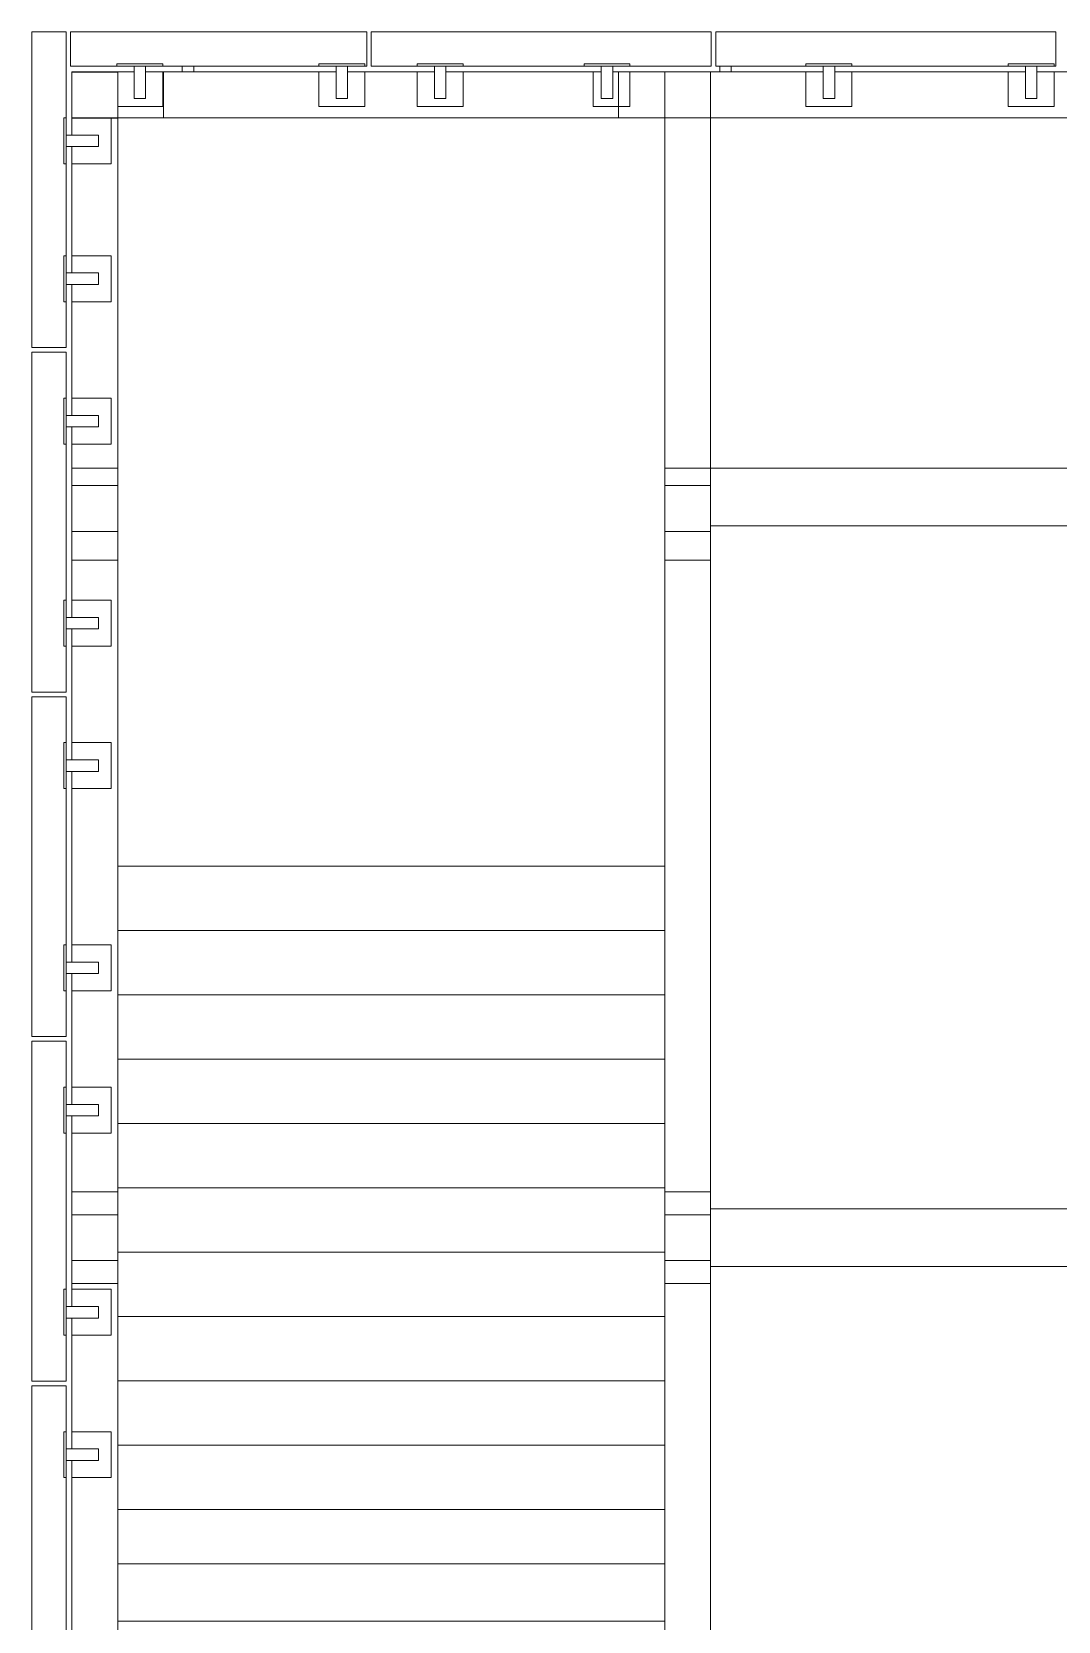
# Model space of a CAD drawing. Header units: millimetres. Extents: x -220592 to 404889, y -217665 to 38245.
# Drawn here: x 27616 to 32084, y -22286 to -15366 of the extents above; entities that cross this region are included whole.
import ezdxf

# ---------------------------------------------------------------- set-up
doc = ezdxf.new("R2010")
doc.units = ezdxf.units.MM
doc.linetypes.add('XKITLINE00', pattern=[0])
doc.layers.add('000 - 0_HIDE_OBJ_FRAMING_DEF_SUB_1', color=7, linetype='Continuous')

# ---------------------------------------------------------------- blocks, each defined once
blk = doc.blocks.new('*A13372')
at = {"layer": '000 - 0_HIDE_OBJ_FRAMING_DEF_SUB_1', "color": 7, "linetype": 'XKITLINE00', "lineweight": 0}
for p, q in [((-130.14339, 357.940797), (-130.14339, 359.440797)), ((-130.14339, 359.440797), (-129.39339, 359.440797)), ((-128.89339, 359.440797), (-128.14339, 359.440797)), ((-128.14339, 359.440797), (-128.14339, 357.940797)), ((-128.14339, 357.940797), (-130.14339, 357.940797))]:
    blk.add_line(p, q, dxfattribs=at)
blk = doc.blocks.new('*A13373')
at = {"layer": '000 - 0_HIDE_OBJ_FRAMING_DEF_SUB_1', "color": 7, "linetype": 'XKITLINE00', "lineweight": 0}
for p, q in [((-138.19339, 358.29082), (-138.19339, 359.690805)), ((-137.69339, 358.29082), (-137.69339, 359.690805)), ((-138.19339, 358.29082), (-137.69339, 358.29082))]:
    blk.add_line(p, q, dxfattribs=at)
blk = doc.blocks.new('*A13374')
at = {"layer": '000 - 0_HIDE_OBJ_FRAMING_DEF_SUB_1', "color": 7, "linetype": 'XKITLINE00', "lineweight": 0}
for p, q in [((-129.39339, 358.29082), (-129.39339, 359.690805)), ((-128.89339, 358.29082), (-128.89339, 359.690805)), ((-129.39339, 358.29082), (-128.89339, 358.29082))]:
    blk.add_line(p, q, dxfattribs=at)
blk = doc.blocks.new('*A13381')
at = {"layer": '000 - 0_HIDE_OBJ_FRAMING_DEF_SUB_1', "color": 7, "linetype": 'XKITLINE00', "lineweight": 0}
for p, q in [((-136.94339, 359.79082), (-138.94339, 359.79082)), ((-138.94339, 359.79082), (-138.94339, 359.69082)), ((-138.94339, 359.69082), (-136.94339, 359.69082)), ((-136.94339, 359.69082), (-136.94339, 359.79082))]:
    blk.add_line(p, q, dxfattribs=at)
blk = doc.blocks.new('*A13382')
at = {"layer": '000 - 0_HIDE_OBJ_FRAMING_DEF_SUB_1', "color": 7, "linetype": 'XKITLINE00', "lineweight": 0}
for p, q in [((-128.14339, 359.79082), (-130.14339, 359.79082)), ((-130.14339, 359.79082), (-130.14339, 359.69082)), ((-130.14339, 359.69082), (-128.14339, 359.69082)), ((-128.14339, 359.69082), (-128.14339, 359.79082))]:
    blk.add_line(p, q, dxfattribs=at)
blk = doc.blocks.new('*A13415')
at = {"layer": '000 - 0_HIDE_OBJ_FRAMING_DEF_SUB_1', "color": 7, "linetype": 'XKITLINE00', "lineweight": 0}
for p, q in [((-168.893349, 341.438491), (-170.893349, 341.438491)), ((-170.893349, 341.438491), (-170.893349, 339.438491)), ((-168.893349, 339.438491), (-168.893349, 341.438491)), ((-170.893349, 339.438491), (-168.893349, 339.438491))]:
    blk.add_line(p, q, dxfattribs=at)
blk = doc.blocks.new('*A13416')
at = {"layer": '000 - 0_HIDE_OBJ_FRAMING_DEF_SUB_1', "color": 7, "linetype": 'XKITLINE00', "lineweight": 0}
for p, q in [((-168.893349, 359.438491), (-170.893349, 359.438491)), ((-170.893349, 359.438491), (-170.893349, 357.438491)), ((-168.893349, 357.438491), (-168.893349, 359.438491)), ((-170.893349, 357.438491), (-168.893349, 357.438491))]:
    blk.add_line(p, q, dxfattribs=at)
blk = doc.blocks.new('*A13417')
at = {"layer": '000 - 0_HIDE_OBJ_FRAMING_DEF_SUB_1', "color": 7, "linetype": 'XKITLINE00', "lineweight": 0}
for p, q in [((-143.093349, 359.440805), (-145.093349, 359.440805)), ((-145.093349, 359.440805), (-145.093349, 357.440805)), ((-143.093349, 357.440805), (-143.093349, 359.440805)), ((-145.093349, 357.440805), (-143.093349, 357.440805))]:
    blk.add_line(p, q, dxfattribs=at)
blk = doc.blocks.new('*A13418')
at = {"layer": '000 - 0_HIDE_OBJ_FRAMING_DEF_SUB_1', "color": 7, "linetype": 'XKITLINE00', "lineweight": 0}
for p, q in [((-166.903349, 359.440805), (-159.39339, 359.440805)), ((-166.903349, 357.440805), (-166.903349, 359.440805)), ((-158.89339, 359.440805), (-155.11339, 359.440805)), ((-154.61339, 359.440805), (-147.85339, 359.440805)), ((-147.35339, 359.440805), (-145.093349, 359.440805)), ((-143.093349, 359.440805), (-138.19339, 359.440805)), ((-137.69339, 359.440805), (-129.39339, 359.440805)), ((-128.89339, 359.440805), (-123.19339, 359.440805)), ((-122.69339, 359.440805), (-114.39339, 359.440805)), ((-113.89339, 359.440805), (-108.19339, 359.440805)), ((-107.69339, 359.440805), (-99.39339, 359.440805)), ((-98.89339, 359.440805), (-95.11339, 359.440805)), ((-94.61339, 359.440805), (-88.39339, 359.440805)), ((-87.89339, 359.440805), (-87.063349, 359.440805)), ((-166.903349, 357.440805), (-145.093349, 357.440805)), ((-143.093349, 357.440805), (-87.063349, 357.440805))]:
    blk.add_line(p, q, dxfattribs=at)
blk = doc.blocks.new('*A13422')
at = {"layer": '000 - 0_HIDE_OBJ_FRAMING_DEF_SUB_1', "color": 7, "linetype": 'XKITLINE00', "lineweight": 0}
for p, q in [((-128.06339, 361.190805), (-142.86339, 361.190805)), ((-142.86339, 361.190805), (-142.86339, 359.690805)), ((-128.06339, 359.690805), (-128.06339, 361.190805)), ((-142.86339, 359.690805), (-138.94339, 359.690805)), ((-136.94339, 359.690805), (-130.14339, 359.690805)), ((-128.14339, 359.690805), (-128.06339, 359.690805))]:
    blk.add_line(p, q, dxfattribs=at)
blk = doc.blocks.new('*A13423')
at = {"layer": '000 - 0_HIDE_OBJ_FRAMING_DEF_SUB_1', "color": 7, "linetype": 'XKITLINE00', "lineweight": 0}
for p, q in [((-168.892852, 294.490805), (-168.892852, 324.858462)), ((-168.892852, 324.858462), (-145.092852, 324.858462)), ((-168.892852, 322.058462), (-145.092852, 322.058462)), ((-168.892852, 319.258462), (-145.092852, 319.258462)), ((-168.892852, 316.458462), (-145.092852, 316.458462)), ((-168.892852, 313.658462), (-145.092852, 313.658462)), ((-168.892852, 310.858462), (-145.092852, 310.858462)), ((-168.892852, 308.058462), (-145.093349, 308.058462)), ((-168.892852, 305.258462), (-145.092852, 305.258462)), ((-168.892852, 302.458462), (-145.092852, 302.458462)), ((-168.892852, 299.658462), (-145.092852, 299.658462)), ((-168.892852, 296.858462), (-145.092852, 296.858462)), ((-145.092852, 294.490805), (-145.092852, 296.858462)), ((-168.892852, 294.490805), (-145.092852, 294.490805))]:
    blk.add_line(p, q, dxfattribs=at)
blk = doc.blocks.new('*A13424')
at = {"layer": '000 - 0_HIDE_OBJ_FRAMING_DEF_SUB_1', "color": 7, "linetype": 'XKITLINE00', "lineweight": 0}
for p, q in [((-145.092849, 341.440805), (-145.092849, 342.190862)), ((-143.092849, 342.190862), (-145.092849, 342.190862)), ((-143.092849, 338.190862), (-143.092849, 342.190862)), ((-145.092849, 338.190862), (-145.092849, 339.440805)), ((-145.092849, 338.190862), (-143.092849, 338.190862))]:
    blk.add_line(p, q, dxfattribs=at)
blk = doc.blocks.new('*A13425')
at = {"layer": '000 - 0_HIDE_OBJ_FRAMING_DEF_SUB_1', "color": 7, "linetype": 'XKITLINE00', "lineweight": 0}
for p, q in [((-143.093155, 342.188392), (-87.063349, 342.188392)), ((-143.093155, 339.688392), (-143.093155, 342.188392)), ((-85.563349, 339.688392), (-85.563349, 340.190805)), ((-85.563349, 339.688392), (-143.093155, 339.688392))]:
    blk.add_line(p, q, dxfattribs=at)
blk = doc.blocks.new('*A13426')
at = {"layer": '000 - 0_HIDE_OBJ_FRAMING_DEF_SUB_1', "color": 7, "linetype": 'XKITLINE00', "lineweight": 0}
for p, q in [((-170.903349, 357.434288), (-168.903349, 357.434288)), ((-170.903349, 356.690764), (-170.903349, 357.434288)), ((-168.903349, 341.438491), (-168.903349, 357.434288)), ((-170.903349, 350.690764), (-170.903349, 356.190764)), ((-170.903349, 344.490764), (-170.903349, 350.190764)), ((-170.903349, 335.690764), (-170.903349, 343.990764)), ((-168.903349, 310.690805), (-168.903349, 339.438491)), ((-170.903349, 329.490764), (-170.903349, 335.190764)), ((-170.903349, 320.690764), (-170.903349, 328.990764)), ((-170.903349, 314.490764), (-170.903349, 320.190764)), ((-170.903349, 310.690805), (-170.903349, 313.990764)), ((-170.903349, 310.690805), (-168.903349, 310.690805))]:
    blk.add_line(p, q, dxfattribs=at)
blk = doc.blocks.new('*A13427')
at = {"layer": '000 - 0_HIDE_OBJ_FRAMING_DEF_SUB_1', "color": 7, "linetype": 'XKITLINE00', "lineweight": 0}
for p, q in [((-143.093349, 341.440805), (-145.093349, 341.440805)), ((-145.093349, 341.440805), (-145.093349, 339.440805)), ((-143.093349, 339.440805), (-143.093349, 341.440805)), ((-145.093349, 339.440805), (-143.093349, 339.440805))]:
    blk.add_line(p, q, dxfattribs=at)
blk = doc.blocks.new('*A13428')
at = {"layer": '000 - 0_HIDE_OBJ_FRAMING_DEF_SUB_1', "color": 7, "linetype": 'XKITLINE00', "lineweight": 0}
for p, q in [((-169.743364, 320.690764), (-171.143349, 320.690764)), ((-169.743364, 320.190764), (-169.743364, 320.690764)), ((-171.143349, 320.190764), (-169.743364, 320.190764))]:
    blk.add_line(p, q, dxfattribs=at)
blk = doc.blocks.new('*A13429')
at = {"layer": '000 - 0_HIDE_OBJ_FRAMING_DEF_SUB_1', "color": 7, "linetype": 'XKITLINE00', "lineweight": 0}
for p, q in [((-169.743364, 329.490764), (-171.143349, 329.490764)), ((-169.743364, 328.990764), (-169.743364, 329.490764)), ((-171.143349, 328.990764), (-169.743364, 328.990764))]:
    blk.add_line(p, q, dxfattribs=at)
blk = doc.blocks.new('*A13430')
at = {"layer": '000 - 0_HIDE_OBJ_FRAMING_DEF_SUB_1', "color": 7, "linetype": 'XKITLINE00', "lineweight": 0}
for p, q in [((-169.743364, 314.490764), (-171.143349, 314.490764)), ((-169.743364, 313.990764), (-169.743364, 314.490764)), ((-171.143349, 313.990764), (-169.743364, 313.990764))]:
    blk.add_line(p, q, dxfattribs=at)
blk = doc.blocks.new('*A13431')
at = {"layer": '000 - 0_HIDE_OBJ_FRAMING_DEF_SUB_1', "color": 7, "linetype": 'XKITLINE00', "lineweight": 0}
for p, q in [((-170.893341, 315.240764), (-169.193341, 315.240764)), ((-170.893341, 314.490764), (-170.893341, 315.240764)), ((-169.193341, 315.240764), (-169.193341, 313.240764)), ((-170.893341, 313.240764), (-170.893341, 313.990764)), ((-169.193341, 313.240764), (-170.893341, 313.240764))]:
    blk.add_line(p, q, dxfattribs=at)
blk = doc.blocks.new('*A13432')
at = {"layer": '000 - 0_HIDE_OBJ_FRAMING_DEF_SUB_1', "color": 7, "linetype": 'XKITLINE00', "lineweight": 0}
for p, q in [((-170.893341, 330.240764), (-169.193341, 330.240764)), ((-170.893341, 329.490764), (-170.893341, 330.240764)), ((-169.193341, 330.240764), (-169.193341, 328.240764)), ((-170.893341, 328.240764), (-170.893341, 328.990764)), ((-169.193341, 328.240764), (-170.893341, 328.240764))]:
    blk.add_line(p, q, dxfattribs=at)
blk = doc.blocks.new('*A13433')
at = {"layer": '000 - 0_HIDE_OBJ_FRAMING_DEF_SUB_1', "color": 7, "linetype": 'XKITLINE00', "lineweight": 0}
for p, q in [((-170.893341, 321.440764), (-169.193341, 321.440764)), ((-170.893341, 320.690764), (-170.893341, 321.440764)), ((-169.193341, 321.440764), (-169.193341, 319.440764)), ((-170.893341, 319.440764), (-170.893341, 320.190764)), ((-169.193341, 319.440764), (-170.893341, 319.440764))]:
    blk.add_line(p, q, dxfattribs=at)
blk = doc.blocks.new('*A13434')
at = {"layer": '000 - 0_HIDE_OBJ_FRAMING_DEF_SUB_1', "color": 7, "linetype": 'XKITLINE00', "lineweight": 0}
for p, q in [((-169.743364, 344.490764), (-171.143349, 344.490764)), ((-171.143349, 343.990764), (-169.743364, 343.990764)), ((-169.743364, 343.990764), (-169.743364, 344.490764))]:
    blk.add_line(p, q, dxfattribs=at)
blk = doc.blocks.new('*A13435')
at = {"layer": '000 - 0_HIDE_OBJ_FRAMING_DEF_SUB_1', "color": 7, "linetype": 'XKITLINE00', "lineweight": 0}
for p, q in [((-169.743364, 335.690764), (-171.143349, 335.690764)), ((-169.743364, 335.190764), (-169.743364, 335.690764)), ((-171.143349, 335.190764), (-169.743364, 335.190764))]:
    blk.add_line(p, q, dxfattribs=at)
blk = doc.blocks.new('*A13436')
at = {"layer": '000 - 0_HIDE_OBJ_FRAMING_DEF_SUB_1', "color": 7, "linetype": 'XKITLINE00', "lineweight": 0}
for p, q in [((-169.743364, 350.690764), (-171.143349, 350.690764)), ((-171.143349, 350.190764), (-169.743364, 350.190764)), ((-169.743364, 350.190764), (-169.743364, 350.690764))]:
    blk.add_line(p, q, dxfattribs=at)
blk = doc.blocks.new('*A13437')
at = {"layer": '000 - 0_HIDE_OBJ_FRAMING_DEF_SUB_1', "color": 7, "linetype": 'XKITLINE00', "lineweight": 0}
for p, q in [((-170.893341, 345.240764), (-169.193341, 345.240764)), ((-170.893341, 344.490764), (-170.893341, 345.240764)), ((-169.193341, 345.240764), (-169.193341, 343.240764)), ((-170.893341, 343.240764), (-170.893341, 343.990764)), ((-169.193341, 343.240764), (-170.893341, 343.240764))]:
    blk.add_line(p, q, dxfattribs=at)
blk = doc.blocks.new('*A13438')
at = {"layer": '000 - 0_HIDE_OBJ_FRAMING_DEF_SUB_1', "color": 7, "linetype": 'XKITLINE00', "lineweight": 0}
for p, q in [((-170.893341, 336.440764), (-169.193341, 336.440764)), ((-170.893341, 335.690764), (-170.893341, 336.440764)), ((-169.193341, 336.440764), (-169.193341, 334.440764)), ((-170.893341, 334.440764), (-170.893341, 335.190764)), ((-169.193341, 334.440764), (-170.893341, 334.440764))]:
    blk.add_line(p, q, dxfattribs=at)
blk = doc.blocks.new('*A13439')
at = {"layer": '000 - 0_HIDE_OBJ_FRAMING_DEF_SUB_1', "color": 7, "linetype": 'XKITLINE00', "lineweight": 0}
for p, q in [((-170.893341, 351.440764), (-169.193341, 351.440764)), ((-170.893341, 350.690764), (-170.893341, 351.440764)), ((-169.193341, 351.440764), (-169.193341, 349.440764)), ((-170.893341, 349.440764), (-170.893341, 350.190764)), ((-169.193341, 349.440764), (-170.893341, 349.440764))]:
    blk.add_line(p, q, dxfattribs=at)
blk = doc.blocks.new('*A13440')
at = {"layer": '000 - 0_HIDE_OBJ_FRAMING_DEF_SUB_1', "color": 7, "linetype": 'XKITLINE00', "lineweight": 0}
for p, q in [((-143.092849, 357.438392), (-145.092849, 357.438392)), ((-145.092849, 357.438392), (-145.092849, 342.188392)), ((-143.092849, 357.438392), (-143.092849, 342.188392)), ((-143.092849, 342.188392), (-145.092849, 342.188392))]:
    blk.add_line(p, q, dxfattribs=at)
blk = doc.blocks.new('*A13441')
at = {"layer": '000 - 0_HIDE_OBJ_FRAMING_DEF_SUB_1', "color": 7, "linetype": 'XKITLINE00', "lineweight": 0}
for p, q in [((-171.243364, 315.240764), (-171.243364, 313.240764)), ((-171.143364, 315.240764), (-171.243364, 315.240764)), ((-171.143364, 313.240764), (-171.143364, 315.240764)), ((-171.243364, 313.240764), (-171.143364, 313.240764))]:
    blk.add_line(p, q, dxfattribs=at)
blk = doc.blocks.new('*A13442')
at = {"layer": '000 - 0_HIDE_OBJ_FRAMING_DEF_SUB_1', "color": 7, "linetype": 'XKITLINE00', "lineweight": 0}
for p, q in [((-171.243364, 330.240764), (-171.243364, 328.240764)), ((-171.143364, 330.240764), (-171.243364, 330.240764)), ((-171.143364, 328.240764), (-171.143364, 330.240764)), ((-171.243364, 328.240764), (-171.143364, 328.240764))]:
    blk.add_line(p, q, dxfattribs=at)
blk = doc.blocks.new('*A13443')
at = {"layer": '000 - 0_HIDE_OBJ_FRAMING_DEF_SUB_1', "color": 7, "linetype": 'XKITLINE00', "lineweight": 0}
for p, q in [((-171.243364, 321.440764), (-171.243364, 319.440764)), ((-171.143364, 321.440764), (-171.243364, 321.440764)), ((-171.143364, 319.440764), (-171.143364, 321.440764)), ((-171.243364, 319.440764), (-171.143364, 319.440764))]:
    blk.add_line(p, q, dxfattribs=at)
blk = doc.blocks.new('*A13444')
at = {"layer": '000 - 0_HIDE_OBJ_FRAMING_DEF_SUB_1', "color": 7, "linetype": 'XKITLINE00', "lineweight": 0}
for p, q in [((-171.243364, 345.240764), (-171.243364, 343.240764)), ((-171.143364, 345.240764), (-171.243364, 345.240764)), ((-171.143364, 343.240764), (-171.143364, 345.240764)), ((-171.243364, 343.240764), (-171.143364, 343.240764))]:
    blk.add_line(p, q, dxfattribs=at)
blk = doc.blocks.new('*A13445')
at = {"layer": '000 - 0_HIDE_OBJ_FRAMING_DEF_SUB_1', "color": 7, "linetype": 'XKITLINE00', "lineweight": 0}
for p, q in [((-171.243364, 336.440764), (-171.243364, 334.440764)), ((-171.143364, 336.440764), (-171.243364, 336.440764)), ((-171.143364, 334.440764), (-171.143364, 336.440764)), ((-171.243364, 334.440764), (-171.143364, 334.440764))]:
    blk.add_line(p, q, dxfattribs=at)
blk = doc.blocks.new('*A13446')
at = {"layer": '000 - 0_HIDE_OBJ_FRAMING_DEF_SUB_1', "color": 7, "linetype": 'XKITLINE00', "lineweight": 0}
for p, q in [((-171.243364, 351.440764), (-171.243364, 349.440764)), ((-171.143364, 351.440764), (-171.243364, 351.440764)), ((-171.143364, 349.440764), (-171.143364, 351.440764)), ((-171.243364, 349.440764), (-171.143364, 349.440764))]:
    blk.add_line(p, q, dxfattribs=at)
blk = doc.blocks.new('*A13447')
at = {"layer": '000 - 0_HIDE_OBJ_FRAMING_DEF_SUB_1', "color": 7, "linetype": 'XKITLINE00', "lineweight": 0}
for p, q in [((-143.06339, 361.190805), (-157.86339, 361.190805)), ((-157.86339, 361.190805), (-157.86339, 359.690805)), ((-143.06339, 359.690805), (-143.06339, 361.190805)), ((-157.86339, 359.690805), (-155.86339, 359.690805)), ((-153.86339, 359.690805), (-148.60339, 359.690805)), ((-146.60339, 359.690805), (-143.06339, 359.690805))]:
    blk.add_line(p, q, dxfattribs=at)
blk = doc.blocks.new('*A13448')
at = {"layer": '000 - 0_HIDE_OBJ_FRAMING_DEF_SUB_1', "color": 7, "linetype": 'XKITLINE00', "lineweight": 0}
for p, q in [((-158.063349, 361.190805), (-170.96339, 361.190805)), ((-170.96339, 361.190805), (-170.96339, 359.690805)), ((-158.063349, 359.690805), (-158.063349, 361.190805)), ((-170.96339, 359.690805), (-168.94339, 359.690805)), ((-166.94339, 359.690805), (-160.14339, 359.690805)), ((-158.14339, 359.690805), (-158.063349, 359.690805))]:
    blk.add_line(p, q, dxfattribs=at)
blk = doc.blocks.new('*A13449')
at = {"layer": '000 - 0_HIDE_OBJ_FRAMING_DEF_SUB_1', "color": 7, "linetype": 'XKITLINE00', "lineweight": 0}
for p, q in [((-170.893341, 356.690764), (-170.893341, 357.438491)), ((-169.193341, 357.438491), (-169.193341, 355.440764)), ((-170.893341, 355.440764), (-170.893341, 356.190764)), ((-169.193341, 355.440764), (-170.893341, 355.440764))]:
    blk.add_line(p, q, dxfattribs=at)
blk = doc.blocks.new('*A13450')
at = {"layer": '000 - 0_HIDE_OBJ_FRAMING_DEF_SUB_1', "color": 7, "linetype": 'XKITLINE00', "lineweight": 0}
for p, q in [((-169.743364, 356.690764), (-171.143349, 356.690764)), ((-169.743364, 356.190764), (-169.743364, 356.690764)), ((-171.143349, 356.190764), (-169.743364, 356.190764))]:
    blk.add_line(p, q, dxfattribs=at)
blk = doc.blocks.new('*A13451')
at = {"layer": '000 - 0_HIDE_OBJ_FRAMING_DEF_SUB_1', "color": 7, "linetype": 'XKITLINE00', "lineweight": 0}
blk.add_line((-170.903349, 357.434288), (-170.903349, 357.440764), dxfattribs=at)
blk = doc.blocks.new('*A13452')
at = {"layer": '000 - 0_HIDE_OBJ_FRAMING_DEF_SUB_1', "color": 7, "linetype": 'XKITLINE00', "lineweight": 0}
for p, q in [((-159.39339, 358.29082), (-159.39339, 359.690805)), ((-158.89339, 358.29082), (-158.89339, 359.690805)), ((-159.39339, 358.29082), (-158.89339, 358.29082))]:
    blk.add_line(p, q, dxfattribs=at)
blk = doc.blocks.new('*A13453')
at = {"layer": '000 - 0_HIDE_OBJ_FRAMING_DEF_SUB_1', "color": 7, "linetype": 'XKITLINE00', "lineweight": 0}
for p, q in [((-168.19339, 358.29082), (-168.19339, 359.690805)), ((-167.69339, 358.29082), (-167.69339, 359.690805)), ((-168.19339, 358.29082), (-167.69339, 358.29082))]:
    blk.add_line(p, q, dxfattribs=at)
blk = doc.blocks.new('*A13454')
at = {"layer": '000 - 0_HIDE_OBJ_FRAMING_DEF_SUB_1', "color": 7, "linetype": 'XKITLINE00', "lineweight": 0}
for p, q in [((-166.09339, 359.440805), (-166.09339, 359.69082)), ((-165.59339, 359.440805), (-165.59339, 359.69082))]:
    blk.add_line(p, q, dxfattribs=at)
blk = doc.blocks.new('*A13455')
at = {"layer": '000 - 0_HIDE_OBJ_FRAMING_DEF_SUB_1', "color": 7, "linetype": 'XKITLINE00', "lineweight": 0}
for p, q in [((-160.14339, 357.940797), (-160.14339, 359.440797)), ((-160.14339, 359.440797), (-159.39339, 359.440797)), ((-158.89339, 359.440797), (-158.14339, 359.440797)), ((-158.14339, 359.440797), (-158.14339, 357.940797)), ((-158.14339, 357.940797), (-160.14339, 357.940797))]:
    blk.add_line(p, q, dxfattribs=at)
blk = doc.blocks.new('*A13456')
at = {"layer": '000 - 0_HIDE_OBJ_FRAMING_DEF_SUB_1', "color": 7, "linetype": 'XKITLINE00', "lineweight": 0}
for p, q in [((-168.94339, 359.438491), (-168.94339, 359.440797)), ((-168.94339, 359.440797), (-168.19339, 359.440797)), ((-167.69339, 359.440797), (-166.94339, 359.440797)), ((-166.94339, 359.440797), (-166.94339, 357.940797)), ((-166.94339, 357.940797), (-168.893349, 357.940797))]:
    blk.add_line(p, q, dxfattribs=at)
blk = doc.blocks.new('*A13457')
at = {"layer": '000 - 0_HIDE_OBJ_FRAMING_DEF_SUB_1', "color": 7, "linetype": 'XKITLINE00', "lineweight": 0}
for p, q in [((-155.86339, 357.940797), (-155.86339, 359.440797)), ((-155.86339, 359.440797), (-155.11339, 359.440797)), ((-154.61339, 359.440797), (-153.86339, 359.440797)), ((-153.86339, 359.440797), (-153.86339, 357.940797)), ((-153.86339, 357.940797), (-155.86339, 357.940797))]:
    blk.add_line(p, q, dxfattribs=at)
blk = doc.blocks.new('*A13458')
at = {"layer": '000 - 0_HIDE_OBJ_FRAMING_DEF_SUB_1', "color": 7, "linetype": 'XKITLINE00', "lineweight": 0}
for p, q in [((-147.85339, 358.29082), (-147.85339, 359.690805)), ((-147.35339, 358.29082), (-147.35339, 359.690805)), ((-147.85339, 358.29082), (-147.35339, 358.29082))]:
    blk.add_line(p, q, dxfattribs=at)
blk = doc.blocks.new('*A13459')
at = {"layer": '000 - 0_HIDE_OBJ_FRAMING_DEF_SUB_1', "color": 7, "linetype": 'XKITLINE00', "lineweight": 0}
for p, q in [((-155.11339, 358.29082), (-155.11339, 359.690805)), ((-154.61339, 358.29082), (-154.61339, 359.690805)), ((-155.11339, 358.29082), (-154.61339, 358.29082))]:
    blk.add_line(p, q, dxfattribs=at)
blk = doc.blocks.new('*A13460')
at = {"layer": '000 - 0_HIDE_OBJ_FRAMING_DEF_SUB_1', "color": 7, "linetype": 'XKITLINE00', "lineweight": 0}
for p, q in [((-148.20339, 357.940797), (-148.20339, 359.440797)), ((-148.20339, 359.440797), (-147.85339, 359.440797)), ((-147.35339, 359.440797), (-146.60339, 359.440797)), ((-146.60339, 359.440797), (-146.60339, 357.940797)), ((-146.60339, 357.940797), (-148.20339, 357.940797))]:
    blk.add_line(p, q, dxfattribs=at)
blk = doc.blocks.new('*A13461')
at = {"layer": '000 - 0_HIDE_OBJ_FRAMING_DEF_SUB_1', "color": 7, "linetype": 'XKITLINE00', "lineweight": 0}
for p, q in [((-142.69339, 359.440805), (-142.69339, 359.69082)), ((-142.19339, 359.440805), (-142.19339, 359.69082))]:
    blk.add_line(p, q, dxfattribs=at)
blk = doc.blocks.new('*A13462')
at = {"layer": '000 - 0_HIDE_OBJ_FRAMING_DEF_SUB_1', "color": 7, "linetype": 'XKITLINE00', "lineweight": 0}
for p, q in [((-171.243364, 357.440764), (-171.243364, 355.440764)), ((-171.143364, 357.440764), (-171.243364, 357.440764)), ((-171.143364, 355.440764), (-171.143364, 357.440764)), ((-171.243364, 355.440764), (-171.143364, 355.440764))]:
    blk.add_line(p, q, dxfattribs=at)
blk = doc.blocks.new('*A13463')
at = {"layer": '000 - 0_HIDE_OBJ_FRAMING_DEF_SUB_1', "color": 7, "linetype": 'XKITLINE00', "lineweight": 0}
for p, q in [((-158.14339, 359.79082), (-160.14339, 359.79082)), ((-160.14339, 359.79082), (-160.14339, 359.69082)), ((-160.14339, 359.69082), (-158.14339, 359.69082)), ((-158.14339, 359.69082), (-158.14339, 359.79082))]:
    blk.add_line(p, q, dxfattribs=at)
blk = doc.blocks.new('*A13464')
at = {"layer": '000 - 0_HIDE_OBJ_FRAMING_DEF_SUB_1', "color": 7, "linetype": 'XKITLINE00', "lineweight": 0}
for p, q in [((-166.94339, 359.79082), (-168.94339, 359.79082)), ((-168.94339, 359.79082), (-168.94339, 359.69082)), ((-168.94339, 359.69082), (-166.94339, 359.69082)), ((-166.94339, 359.69082), (-166.94339, 359.79082))]:
    blk.add_line(p, q, dxfattribs=at)
blk = doc.blocks.new('*A13465')
at = {"layer": '000 - 0_HIDE_OBJ_FRAMING_DEF_SUB_1', "color": 7, "linetype": 'XKITLINE00', "lineweight": 0}
for p, q in [((-153.86339, 359.79082), (-155.86339, 359.79082)), ((-155.86339, 359.79082), (-155.86339, 359.69082)), ((-155.86339, 359.69082), (-153.86339, 359.69082)), ((-153.86339, 359.69082), (-153.86339, 359.79082))]:
    blk.add_line(p, q, dxfattribs=at)
blk = doc.blocks.new('*A13466')
at = {"layer": '000 - 0_HIDE_OBJ_FRAMING_DEF_SUB_1', "color": 7, "linetype": 'XKITLINE00', "lineweight": 0}
for p, q in [((-146.60339, 359.79082), (-148.60339, 359.79082)), ((-148.60339, 359.79082), (-148.60339, 359.69082)), ((-148.60339, 359.69082), (-146.60339, 359.69082)), ((-146.60339, 359.69082), (-146.60339, 359.79082))]:
    blk.add_line(p, q, dxfattribs=at)
blk = doc.blocks.new('*A13467')
at = {"layer": '000 - 0_HIDE_OBJ_FRAMING_DEF_SUB_1', "color": 7, "linetype": 'XKITLINE00', "lineweight": 0}
for p, q in [((-138.94339, 357.940797), (-138.94339, 359.440797)), ((-138.94339, 359.440797), (-138.19339, 359.440797)), ((-137.69339, 359.440797), (-136.94339, 359.440797)), ((-136.94339, 359.440797), (-136.94339, 357.940797)), ((-136.94339, 357.940797), (-138.94339, 357.940797))]:
    blk.add_line(p, q, dxfattribs=at)
blk = doc.blocks.new('*A13471')
at = {"layer": '000 - 0_HIDE_OBJ_FRAMING_DEF_SUB_1', "color": 7, "linetype": 'XKITLINE00', "lineweight": 0}
for p, q in [((-143.093124, 253.338401), (-143.092854, 357.438392)), ((-143.092854, 357.438392), (-83.063049, 357.438392))]:
    blk.add_line(p, q, dxfattribs=at)
blk = doc.blocks.new('*A13516')
at = {"layer": '000 - 0_HIDE_OBJ_FRAMING_DEF_SUB_1', "color": 7, "linetype": 'XKITLINE00', "lineweight": 0}
for p, q in [((-168.893349, 309.688491), (-170.893349, 309.688491)), ((-170.893349, 309.688491), (-170.893349, 307.688491)), ((-168.893349, 307.688491), (-168.893349, 309.688491)), ((-170.893349, 307.688491), (-168.893349, 307.688491))]:
    blk.add_line(p, q, dxfattribs=at)
blk = doc.blocks.new('*A13522')
at = {"layer": '000 - 0_HIDE_OBJ_FRAMING_DEF_SUB_1', "color": 7, "linetype": 'XKITLINE00', "lineweight": 0}
for p, q in [((-172.643349, 347.440764), (-172.643349, 361.190805)), ((-172.643349, 361.190805), (-171.143349, 361.190805)), ((-171.143349, 357.440764), (-171.143349, 361.190805)), ((-171.143349, 351.440764), (-171.143349, 355.440764)), ((-171.143349, 347.440764), (-171.143349, 349.440764)), ((-172.643349, 347.440764), (-171.143349, 347.440764))]:
    blk.add_line(p, q, dxfattribs=at)
blk = doc.blocks.new('*A13523')
at = {"layer": '000 - 0_HIDE_OBJ_FRAMING_DEF_SUB_1', "color": 7, "linetype": 'XKITLINE00', "lineweight": 0}
for p, q in [((-172.643349, 332.440764), (-172.643349, 347.240764)), ((-172.643349, 347.240764), (-171.143349, 347.240764)), ((-171.143349, 345.240764), (-171.143349, 347.240764)), ((-171.143349, 336.440764), (-171.143349, 343.240764)), ((-171.143349, 332.440764), (-171.143349, 334.440764)), ((-172.643349, 332.440764), (-171.143349, 332.440764))]:
    blk.add_line(p, q, dxfattribs=at)
blk = doc.blocks.new('*A13524')
at = {"layer": '000 - 0_HIDE_OBJ_FRAMING_DEF_SUB_1', "color": 7, "linetype": 'XKITLINE00', "lineweight": 0}
for p, q in [((-172.643349, 317.440764), (-172.643349, 332.240764)), ((-172.643349, 332.240764), (-171.143349, 332.240764)), ((-171.143349, 330.240764), (-171.143349, 332.240764)), ((-171.143349, 321.440764), (-171.143349, 328.240764)), ((-171.143349, 317.440764), (-171.143349, 319.440764)), ((-172.643349, 317.440764), (-171.143349, 317.440764))]:
    blk.add_line(p, q, dxfattribs=at)
blk = doc.blocks.new('*A13525')
at = {"layer": '000 - 0_HIDE_OBJ_FRAMING_DEF_SUB_1', "color": 7, "linetype": 'XKITLINE00', "lineweight": 0}
for p, q in [((-170.893189, 341.438491), (-170.893189, 342.190862)), ((-168.893189, 342.190862), (-170.893189, 342.190862)), ((-168.893189, 338.190862), (-168.893189, 342.190862)), ((-170.893189, 338.190862), (-170.893189, 339.438491)), ((-170.893189, 338.190862), (-168.893189, 338.190862))]:
    blk.add_line(p, q, dxfattribs=at)
blk = doc.blocks.new('*A13526')
at = {"layer": '000 - 0_HIDE_OBJ_FRAMING_DEF_SUB_1', "color": 7, "linetype": 'XKITLINE00', "lineweight": 0}
for p, q in [((-170.903349, 359.440805), (-168.19339, 359.440805)), ((-170.903349, 359.440805), (-170.903349, 357.440805)), ((-167.69339, 359.440805), (-166.903349, 359.440805)), ((-166.903349, 357.440805), (-166.903349, 359.440805)), ((-170.903349, 357.440805), (-170.893349, 357.440805)), ((-168.893349, 357.440805), (-166.903349, 357.440805))]:
    blk.add_line(p, q, dxfattribs=at)
blk = doc.blocks.new('*A13527')
at = {"layer": '000 - 0_HIDE_OBJ_FRAMING_DEF_SUB_1', "color": 7, "linetype": 'XKITLINE00', "lineweight": 0}
for p, q in [((-145.093349, 359.440805), (-147.103349, 359.440805)), ((-147.103349, 359.440805), (-147.103349, 357.440805)), ((-147.103349, 357.440805), (-145.093349, 357.440805))]:
    blk.add_line(p, q, dxfattribs=at)
blk = doc.blocks.new('*A14624')
at = {"layer": '000 - 0_HIDE_OBJ_FRAMING_DEF_SUB_1', "color": 7, "linetype": 'XKITLINE00', "lineweight": 0}
for p, q in [((-172.643349, 287.440764), (-172.643349, 302.240764)), ((-172.643349, 302.240764), (-171.143349, 302.240764)), ((-171.143349, 300.240764), (-171.143349, 302.240764)), ((-171.143349, 291.440764), (-171.143349, 298.240764)), ((-171.143349, 287.440764), (-171.143349, 289.440764)), ((-172.643349, 287.440764), (-171.143349, 287.440764))]:
    blk.add_line(p, q, dxfattribs=at)
blk = doc.blocks.new('*A14625')
at = {"layer": '000 - 0_HIDE_OBJ_FRAMING_DEF_SUB_1', "color": 7, "linetype": 'XKITLINE00', "lineweight": 0}
for p, q in [((-168.893189, 342.190862), (-168.893189, 357.440805)), ((-168.893189, 270.238464), (-168.893189, 338.190862))]:
    blk.add_line(p, q, dxfattribs=at)
blk = doc.blocks.new('*A14628')
at = {"layer": '000 - 0_HIDE_OBJ_FRAMING_DEF_SUB_1', "color": 7, "linetype": 'XKITLINE00', "lineweight": 0}
for p, q in [((-145.092849, 342.188392), (-143.092849, 342.188392)), ((-145.092849, 341.440805), (-145.092849, 342.188392)), ((-143.092849, 253.338401), (-143.092849, 342.188392)), ((-145.092849, 309.690805), (-145.092849, 339.440805)), ((-145.092849, 277.190805), (-145.092849, 307.690805))]:
    blk.add_line(p, q, dxfattribs=at)
blk = doc.blocks.new('*A14629')
at = {"layer": '000 - 0_HIDE_OBJ_FRAMING_DEF_SUB_1', "color": 7, "linetype": 'XKITLINE00', "lineweight": 0}
for p, q in [((-170.903349, 310.690805), (-168.903349, 310.690805)), ((-170.903349, 305.690764), (-170.903349, 310.690805)), ((-168.903349, 309.688491), (-168.903349, 310.690805)), ((-168.903349, 277.188491), (-168.903349, 307.688491)), ((-170.903349, 299.490764), (-170.903349, 305.190764)), ((-170.903349, 290.690764), (-170.903349, 298.990764)), ((-170.903349, 284.490764), (-170.903349, 290.190764)), ((-170.903349, 274.390764), (-170.903349, 283.990764)), ((-168.903349, 253.338409), (-168.903349, 275.188491)), ((-170.903349, 247.090805), (-170.903349, 273.890764)), ((-168.903349, 247.090805), (-168.903349, 251.338409)), ((-170.903349, 247.090805), (-168.903349, 247.090805))]:
    blk.add_line(p, q, dxfattribs=at)
blk = doc.blocks.new('*A14632')
at = {"layer": '000 - 0_HIDE_OBJ_FRAMING_DEF_SUB_1', "color": 7, "linetype": 'XKITLINE00', "lineweight": 0}
for p, q in [((-85.563349, 309.940805), (-143.092849, 309.940805)), ((-143.092849, 307.440805), (-143.092849, 309.940805)), ((-85.563349, 309.690805), (-85.563349, 309.940805)), ((-85.563349, 307.440805), (-143.092849, 307.440805)), ((-85.563349, 307.440805), (-85.563349, 307.690805))]:
    blk.add_line(p, q, dxfattribs=at)
blk = doc.blocks.new('*A14656')
at = {"layer": '000 - 0_HIDE_OBJ_FRAMING_DEF_SUB_1', "color": 7, "linetype": 'XKITLINE00', "lineweight": 0}
for p, q in [((-143.093349, 309.690805), (-145.093349, 309.690805)), ((-145.093349, 309.690805), (-145.093349, 307.690805)), ((-143.093349, 307.690805), (-143.093349, 309.690805)), ((-145.093349, 307.690805), (-143.093349, 307.690805))]:
    blk.add_line(p, q, dxfattribs=at)
blk = doc.blocks.new('*A14657')
at = {"layer": '000 - 0_HIDE_OBJ_FRAMING_DEF_SUB_1', "color": 7, "linetype": 'XKITLINE00', "lineweight": 0}
for p, q in [((-168.892849, 294.490805), (-168.892849, 291.990805)), ((-168.892849, 294.490805), (-145.092335, 294.490805)), ((-145.092335, 294.490805), (-145.092335, 291.990805)), ((-168.892849, 291.990805), (-145.092335, 291.990805))]:
    blk.add_line(p, q, dxfattribs=at)
blk = doc.blocks.new('*A14662')
at = {"layer": '000 - 0_HIDE_OBJ_FRAMING_DEF_SUB_1', "color": 7, "linetype": 'XKITLINE00', "lineweight": 0}
for p, q in [((-170.893341, 300.240764), (-169.193341, 300.240764)), ((-170.893341, 299.490764), (-170.893341, 300.240764)), ((-169.193341, 300.240764), (-169.193341, 298.240764)), ((-170.893341, 298.240764), (-170.893341, 298.990764)), ((-169.193341, 298.240764), (-170.893341, 298.240764))]:
    blk.add_line(p, q, dxfattribs=at)
blk = doc.blocks.new('*A14663')
at = {"layer": '000 - 0_HIDE_OBJ_FRAMING_DEF_SUB_1', "color": 7, "linetype": 'XKITLINE00', "lineweight": 0}
for p, q in [((-169.743364, 305.690764), (-171.143349, 305.690764)), ((-171.143349, 305.190764), (-169.743364, 305.190764)), ((-169.743364, 305.190764), (-169.743364, 305.690764))]:
    blk.add_line(p, q, dxfattribs=at)
blk = doc.blocks.new('*A14664')
at = {"layer": '000 - 0_HIDE_OBJ_FRAMING_DEF_SUB_1', "color": 7, "linetype": 'XKITLINE00', "lineweight": 0}
for p, q in [((-169.743364, 299.490764), (-171.143349, 299.490764)), ((-171.143349, 298.990764), (-169.743364, 298.990764)), ((-169.743364, 298.990764), (-169.743364, 299.490764))]:
    blk.add_line(p, q, dxfattribs=at)
blk = doc.blocks.new('*A14665')
at = {"layer": '000 - 0_HIDE_OBJ_FRAMING_DEF_SUB_1', "color": 7, "linetype": 'XKITLINE00', "lineweight": 0}
for p, q in [((-170.893341, 306.440764), (-169.193341, 306.440764)), ((-170.893341, 305.690764), (-170.893341, 306.440764)), ((-169.193341, 306.440764), (-169.193341, 304.440764)), ((-170.893341, 304.440764), (-170.893341, 305.190764)), ((-169.193341, 304.440764), (-170.893341, 304.440764))]:
    blk.add_line(p, q, dxfattribs=at)
blk = doc.blocks.new('*A14668')
at = {"layer": '000 - 0_HIDE_OBJ_FRAMING_DEF_SUB_1', "color": 7, "linetype": 'XKITLINE00', "lineweight": 0}
for p, q in [((-171.243364, 300.240764), (-171.243364, 298.240764)), ((-171.143364, 300.240764), (-171.243364, 300.240764)), ((-171.143364, 298.240764), (-171.143364, 300.240764)), ((-171.243364, 298.240764), (-171.143364, 298.240764))]:
    blk.add_line(p, q, dxfattribs=at)
blk = doc.blocks.new('*A14669')
at = {"layer": '000 - 0_HIDE_OBJ_FRAMING_DEF_SUB_1', "color": 7, "linetype": 'XKITLINE00', "lineweight": 0}
for p, q in [((-171.243364, 306.440764), (-171.243364, 304.440764)), ((-171.143364, 306.440764), (-171.243364, 306.440764)), ((-171.143364, 304.440764), (-171.143364, 306.440764)), ((-171.243364, 304.440764), (-171.143364, 304.440764))]:
    blk.add_line(p, q, dxfattribs=at)
blk = doc.blocks.new('*A14861')
at = {"layer": '000 - 0_HIDE_OBJ_FRAMING_DEF_SUB_1', "color": 7, "linetype": 'XKITLINE00', "lineweight": 0}
for p, q in [((-172.643349, 302.440764), (-172.643349, 317.240764)), ((-172.643349, 317.240764), (-171.143349, 317.240764)), ((-171.143349, 315.240764), (-171.143349, 317.240764)), ((-171.143349, 306.440764), (-171.143349, 313.240764)), ((-171.143349, 302.440764), (-171.143349, 304.440764)), ((-172.643349, 302.440764), (-171.143349, 302.440764))]:
    blk.add_line(p, q, dxfattribs=at)
blk = doc.blocks.new('*A14862')
at = {"layer": '000 - 0_HIDE_OBJ_FRAMING_DEF_SUB_1', "color": 7, "linetype": 'XKITLINE00', "lineweight": 0}
for p, q in [((-170.903349, 310.690805), (-170.903349, 306.690805)), ((-168.903349, 310.690805), (-170.903349, 310.690805)), ((-168.903349, 309.688491), (-168.903349, 310.690805)), ((-168.903349, 306.690805), (-168.903349, 307.688491)), ((-170.903349, 306.690805), (-168.903349, 306.690805))]:
    blk.add_line(p, q, dxfattribs=at)
blk = doc.blocks.new('*A14863')
at = {"layer": '000 - 0_HIDE_OBJ_FRAMING_DEF_SUB_1', "color": 7, "linetype": 'XKITLINE00', "lineweight": 0}
for p, q in [((-145.092849, 309.690805), (-145.092849, 310.690805)), ((-143.092849, 310.690805), (-145.092849, 310.690805)), ((-143.092849, 306.690805), (-143.092849, 310.690805)), ((-145.092849, 306.690805), (-145.092849, 307.690805)), ((-145.092849, 306.690805), (-143.092849, 306.690805))]:
    blk.add_line(p, q, dxfattribs=at)
blk = doc.blocks.new('W-1-PP18-ST_20260402-011103_LOWER_PL')
at = {"layer": '000 - 0_HIDE_OBJ_FRAMING_DEF_SUB_1', "color": 7, "lineweight": 0, "xscale": 100, "yscale": 100, "zscale": 100}
for name in ['*A13522', '*A13448', '*A13447', '*A13422', '*A13526', '*A13416', '*A13464', '*A13456', '*A13453', '*A13418', '*A13454', '*A13463', '*A13455', '*A13452', '*A13465', '*A13457', '*A13459', '*A13466', '*A13460', '*A13458', '*A13527', '*A13417', '*A13461', '*A13381', '*A13467', '*A13373', '*A13382', '*A13372', '*A13374', '*A13462', '*A13451', '*A13426', '*A13449', '*A14625', '*A13471', '*A13440', '*A13450', '*A13446', '*A13439', '*A13436', '*A13523', '*A13444', '*A13437', '*A13434', '*A13525', '*A13424', '*A14628', '*A13425', '*A13415', '*A13427', '*A13445', '*A13438', '*A13435', '*A13524', '*A13442', '*A13432', '*A13429', '*A13423', '*A13443', '*A13433', '*A13428', '*A14861', '*A13441', '*A13431', '*A13430', '*A14629', '*A14862', '*A14863', '*A13516', '*A14656', '*A14632', '*A14669', '*A14665', '*A14663', '*A14624', '*A14668', '*A14662', '*A14664', '*A14657']:
    blk.add_blockref(name, (17759.3349, -35779.0805), dxfattribs=at)

msp = doc.modelspace()

# ---------------------------------------------------------------- block references
at = {"layer": 'Defpoints', "color": 7}
msp.add_blockref('W-1-PP18-ST_20260402-011103_LOWER_PL', (27121.4984, -15705.7702), dxfattribs=at)

doc.saveas('drawing.dxf')
